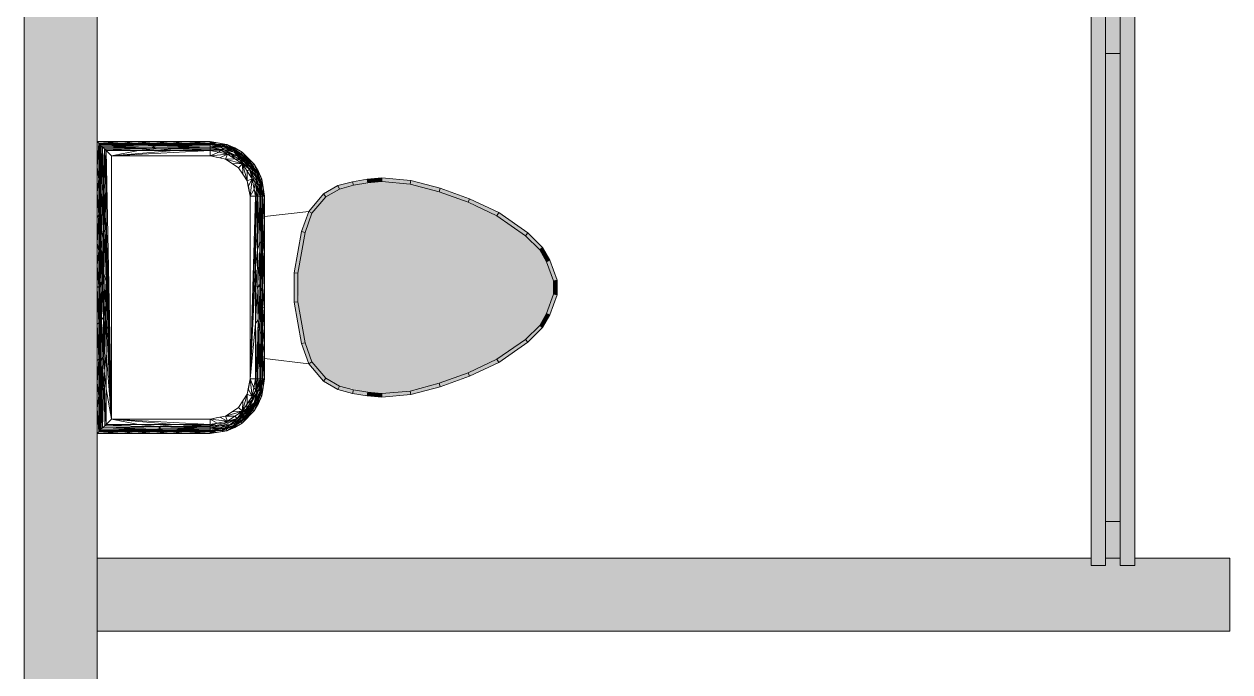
# Model space of a CAD drawing. Header units: inches. Extents: x 20461 to 27285, y -26063 to -19005.
# Drawn here: x 25516.4 to 25598.9, y -22699.1 to -22654.8 of the extents above; entities that cross this region are included whole.
import ezdxf

# ---------------------------------------------------------------- set-up
doc = ezdxf.new("R2010")
doc.units = ezdxf.units.IN
doc.header["$MEASUREMENT"] = 0
for name, color, linetype, lineweight in [('A-DOOR', 31, 'Continuous', 9), ('A-GENM', 13, 'Continuous', 9), ('A-WALL', 113, 'Continuous', 9)]:
    doc.layers.add(name, color=color, linetype=linetype, lineweight=lineweight)

# ---------------------------------------------------------------- blocks, each defined once
blk = doc.blocks.new('Toilet-Domestic-3D-Toilet-Domestic-3D-2343-Toilet-Domestic-3D-2343 - Toilet-Domestic-3D-Toilet-Domestic-3D-2343-300187 - 25767-300569-Site Plan - Phase 1')
at = {"layer": 'A-GENM'}
for points in [[(18.499, 1.75), (20.448, 1.921), (22.424, 2.45), (24.404, 3.171), (26.501, 4.177), (28.339, 5.452), (29.299, 6.413), (29.772, 7.232), (30.249, 8.544), (30.249, 9.455), (29.772, 10.767), (29.299, 11.586), (28.339, 12.547), (26.375, 13.909), (23.989, 14.979), (22.424, 15.549), (20.448, 16.078), (18.499, 16.249), (16.554, 15.991), (15.595, 15.734), (14.662, 15.205), (13.719, 14.082), (13.242, 12.77), (12.749, 9.978), (12.823, 7.604), (13.242, 5.229), (13.719, 3.917), (14.662, 2.794), (15.595, 2.265), (17.536, 1.835)], [(14.662, 15.205), (15.595, 15.734), (15.5, 15.965), (14.501, 15.399)], [(15.595, 15.734), (16.554, 15.991), (16.5, 16.233), (15.5, 15.965)], [(16.554, 15.991), (17.536, 16.164), (17.504, 16.41), (16.5, 16.233)], [(17.536, 16.164), (18.499, 16.249), (18.499, 16.497), (17.504, 16.41)], [(20.448, 16.078), (20.484, 16.323), (18.499, 16.497), (18.499, 16.249)], [(22.424, 15.549), (22.499, 15.785), (20.484, 16.283), (20.484, 16.068)], [(24.404, 14.828), (24.498, 15.057), (22.499, 15.785), (22.424, 15.549), (23.989, 14.979)], [(13.719, 14.082), (14.662, 15.205), (14.501, 15.399), (13.502, 14.208)], [(26.375, 13.909), (26.498, 14.124), (24.498, 15.057), (24.404, 14.828)], [(13.242, 12.77), (13.719, 14.082), (13.475, 14.133), (13.002, 12.834)], [(28.339, 12.547), (28.498, 12.737), (26.498, 14.124), (26.375, 13.909)], [(12.749, 9.978), (13.242, 12.77), (13.002, 12.834), (12.502, 9.999)], [(29.299, 11.586), (29.497, 11.738), (28.498, 12.737), (28.339, 12.547)], [(29.772, 10.767), (29.997, 10.872), (29.497, 11.738), (29.299, 11.586)], [(30.249, 9.455), (30.497, 9.499), (29.997, 10.872), (29.772, 10.767)], [(12.502, 8), (12.749, 8.021), (12.749, 9.978), (12.502, 9.999)], [(30.497, 8.5), (30.497, 9.499), (30.249, 9.455), (30.249, 8.544)], [(29.997, 7.127), (30.497, 8.5), (30.249, 8.544), (29.772, 7.232)], [(13.002, 5.165), (13.242, 5.229), (12.749, 8.021), (12.502, 8), (12.572, 7.604)], [(29.497, 6.261), (29.997, 7.127), (29.772, 7.232), (29.299, 6.413)], [(28.498, 5.262), (29.497, 6.261), (29.299, 6.413), (28.339, 5.452)], [(13.502, 3.791), (13.719, 3.917), (13.242, 5.229), (13.002, 5.165), (13.361, 4.177)], [(26.498, 3.875), (28.498, 5.262), (28.339, 5.452), (26.375, 4.09)], [(14.501, 2.6), (14.662, 2.794), (13.719, 3.917), (13.502, 3.791)], [(24.498, 2.942), (26.498, 3.875), (26.375, 4.09), (24.404, 3.171)], [(15.5, 2.034), (15.595, 2.265), (14.662, 2.794), (14.501, 2.6)], [(22.499, 2.214), (24.498, 2.942), (24.404, 3.171), (22.424, 2.45)], [(16.5, 1.766), (16.554, 2.008), (15.595, 2.265), (15.5, 2.034)], [(17.504, 1.589), (17.536, 1.835), (16.554, 2.008), (16.5, 1.766), (16.98, 1.682)], [(18.499, 1.502), (18.499, 1.75), (17.536, 1.835), (17.504, 1.589)], [(18.499, 1.502), (20.491, 1.676), (20.448, 1.921), (18.499, 1.75)], [(20.491, 1.676), (22.499, 2.214), (22.424, 2.45), (20.448, 1.921)]]:
    blk.add_hatch(color=256, dxfattribs=at).paths.add_polyline_path(points, flags=0)
for p, q in [((-0.977, 18.976), (0.754, 18.976)), ((-0.866, 18.865), (-0.977, 18.976)), ((-0.866, 18.865), (0.754, 18.976)), ((0.754, 18.976), (2.887, 18.976)), ((1.583, 18.865), (0.754, 18.976)), ((1.583, 18.865), (2.887, 18.976)), ((5.017, 18.976), (2.887, 18.976)), ((4.032, 18.865), (2.887, 18.976)), ((4.032, 18.865), (5.017, 18.976)), ((5.017, 18.976), (6.748, 18.976)), ((5.017, 18.976), (6.748, 18.865)), ((6.748, 18.976), (7.9, 18.793)), ((6.748, 18.865), (6.748, 18.976)), ((6.748, 18.976), (7.24, 18.787)), ((-0.866, 18.865), (-0.977, 17.252)), ((-0.866, 18.865), (1.583, 18.865)), ((-0.866, 18.865), (-0.866, 16.416)), ((-0.866, 18.865), (-0.837, 18.835)), ((-0.866, 16.416), (-0.837, 18.835)), ((1.583, 18.865), (-0.837, 18.835)), ((-0.837, 15.19), (-0.837, 18.835)), ((-0.825, 18.824), (-0.837, 18.835)), ((-0.837, 18.565), (-0.828, 18.827)), ((-0.837, 15.19), (-0.825, 18.824)), ((-0.837, 15.19), (-0.784, 18.784)), ((-0.632, 18.838), (-0.828, 18.827)), ((1.583, 18.865), (-0.825, 18.824)), ((2.74, 18.828), (-0.825, 18.824)), ((-0.825, 18.824), (-0.784, 18.784)), ((-0.796, 14.135), (-0.784, 18.784)), ((2.74, 18.828), (-0.784, 18.784)), ((2.231, 18.775), (-0.784, 18.784)), ((-0.734, 14.355), (-0.784, 18.784)), ((-0.696, 18.693), (-0.784, 18.784)), ((-0.734, 14.355), (-0.696, 18.693)), ((2.231, 18.775), (-0.696, 18.693)), ((3.072, 18.704), (-0.696, 18.693)), ((2.702, 18.606), (-0.696, 18.693)), ((-0.646, 15.565), (-0.696, 18.693)), ((-0.696, 18.693), (-0.605, 18.604)), ((-0.646, 15.565), (-0.605, 18.604)), ((2.702, 18.606), (-0.605, 18.604)), ((3.148, 18.494), (-0.605, 18.604)), ((-0.485, 18.485), (-0.605, 18.604)), ((-0.555, 16.112), (-0.605, 18.604)), ((-0.485, 18.485), (-0.555, 16.112)), ((3.148, 18.494), (-0.485, 18.485)), ((-0.453, 18.453), (-0.485, 18.485)), ((-0.485, 18.485), (-0.453, 15.73)), ((3.148, 18.494), (-0.453, 18.453)), ((-0.368, 18.367), (-0.453, 18.453)), ((1.85, 18.367), (-0.453, 18.453)), ((-0.453, 18.453), (-0.453, 15.73)), ((-0.368, 18.367), (-0.453, 15.73)), ((0.001, 17.999), (-0.368, 18.367)), ((-0.368, 18.367), (0.001, 0.001)), ((-0.368, 18.367), (1.85, 18.367)), ((-0.368, 18.367), (-0.368, 13.899)), ((0.001, 17.999), (4.299, 18.367)), ((0.001, 17.999), (1.85, 18.367)), ((0.001, 17.999), (6.748, 18.367)), ((4.032, 18.865), (1.583, 18.865)), ((2.74, 18.828), (1.583, 18.865)), ((1.85, 18.367), (3.148, 18.494)), ((4.299, 18.367), (1.85, 18.367)), ((2.74, 18.828), (2.231, 18.775)), ((2.231, 18.775), (6.748, 18.784)), ((3.072, 18.704), (2.231, 18.775)), ((3.072, 18.704), (2.702, 18.606)), ((2.702, 18.606), (6.748, 18.604)), ((2.702, 18.606), (3.148, 18.494)), ((4.032, 18.865), (2.74, 18.828)), ((2.74, 18.828), (6.748, 18.835)), ((2.74, 18.828), (6.748, 18.784)), ((2.74, 18.828), (6.748, 18.818)), ((3.072, 18.704), (6.748, 18.784)), ((3.072, 18.704), (6.748, 18.604)), ((3.072, 18.704), (6.748, 18.693)), ((6.748, 18.604), (3.148, 18.494)), ((3.148, 18.494), (6.748, 18.504)), ((4.299, 18.367), (3.148, 18.494)), ((3.148, 18.494), (6.748, 18.453)), ((4.032, 18.865), (6.748, 18.865)), ((4.032, 18.865), (6.748, 18.835)), ((4.299, 18.367), (6.748, 18.453)), ((4.299, 18.367), (6.748, 18.367)), ((6.748, 18.963), (7.9, 18.793)), ((6.748, 18.963), (7.633, 18.838)), ((6.962, 18.894), (6.748, 18.912)), ((6.748, 18.912), (7.085, 18.847)), ((6.748, 18.865), (6.748, 18.835)), ((6.748, 18.865), (7.24, 18.787)), ((6.748, 18.818), (6.748, 18.835)), ((6.748, 18.835), (7.24, 18.787)), ((6.748, 18.827), (7.333, 18.772)), ((6.748, 18.784), (6.748, 18.818)), ((7.577, 18.721), (6.748, 18.818)), ((7.545, 18.761), (6.748, 18.818)), ((6.748, 18.818), (7.24, 18.787)), ((6.748, 18.784), (7.577, 18.721)), ((6.748, 18.784), (6.748, 18.693)), ((6.748, 18.784), (7.613, 18.645)), ((6.748, 18.604), (6.748, 18.693)), ((6.748, 18.693), (7.613, 18.645)), ((6.748, 18.693), (7.484, 18.588)), ((6.748, 18.604), (6.748, 18.504)), ((6.748, 18.604), (7.484, 18.588)), ((6.748, 18.604), (7.715, 18.428)), ((6.748, 18.504), (7.715, 18.428)), ((6.748, 18.504), (7.492, 18.384)), ((6.748, 18.504), (6.748, 18.453)), ((6.748, 18.5), (7.455, 18.388)), ((6.748, 18.367), (6.748, 18.453)), ((7.492, 18.384), (6.748, 18.453)), ((6.748, 18.367), (7.492, 18.384)), ((6.748, 17.999), (6.748, 18.367)), ((6.748, 18.367), (7.346, 18.248)), ((6.748, 17.999), (7.346, 18.248)), ((7.24, 18.787), (7.9, 18.793)), ((7.545, 18.761), (7.24, 18.787)), ((7.24, 18.787), (7.867, 18.688)), ((7.504, 18.745), (7.319, 18.741)), ((7.346, 18.248), (7.492, 18.384)), ((7.944, 18.129), (7.346, 18.248)), ((7.613, 18.645), (7.484, 18.588)), ((7.484, 18.588), (8.386, 18.255)), ((7.484, 18.588), (7.715, 18.428)), ((7.715, 18.428), (7.492, 18.384)), ((7.944, 18.129), (7.492, 18.384)), ((8.181, 18.132), (7.492, 18.384)), ((7.545, 18.761), (7.867, 18.688)), ((7.577, 18.721), (7.545, 18.761)), ((7.545, 18.761), (8.169, 18.554)), ((7.577, 18.721), (7.613, 18.645)), ((7.577, 18.721), (8.169, 18.554)), ((7.577, 18.721), (8.342, 18.425)), ((7.613, 18.645), (8.427, 18.315)), ((7.613, 18.645), (8.342, 18.425)), ((7.613, 18.645), (8.386, 18.255)), ((7.78, 18.595), (7.626, 18.726)), ((7.9, 18.793), (7.633, 18.838)), ((7.696, 18.715), (8.059, 18.59)), ((8.181, 18.132), (7.715, 18.428)), ((8.614, 17.973), (7.715, 18.428)), ((8.386, 18.255), (7.715, 18.428)), ((7.867, 18.688), (7.9, 18.793)), ((8.169, 18.554), (7.867, 18.688)), ((7.867, 18.688), (8.875, 18.173)), ((7.9, 18.793), (8.43, 18.56)), ((8.94, 18.264), (7.9, 18.793)), ((8.875, 18.173), (7.9, 18.793)), ((7.995, 18.53), (8.259, 18.488)), ((8.169, 18.554), (8.875, 18.173)), ((8.169, 18.554), (8.752, 18.223)), ((8.169, 18.554), (8.342, 18.425)), ((8.199, 18.641), (8.43, 18.56)), ((8.96, 17.998), (8.342, 18.425)), ((8.752, 18.223), (8.342, 18.425)), ((8.427, 18.315), (8.342, 18.425)), ((8.427, 18.315), (8.386, 18.255)), ((9.195, 17.694), (8.386, 18.255)), ((8.614, 17.973), (8.386, 18.255)), ((9.019, 17.749), (8.386, 18.255)), ((8.96, 17.998), (8.427, 18.315)), ((9.195, 17.694), (8.427, 18.315)), ((8.94, 18.264), (8.43, 18.56)), ((8.559, 18.458), (8.43, 18.56)), ((8.726, 18.137), (8.542, 18.343)), ((9.08, 17.965), (8.682, 18.272)), ((8.96, 17.998), (8.752, 18.223)), ((9.28, 17.779), (8.752, 18.223)), ((8.752, 18.223), (8.875, 18.173)), ((8.924, 18.125), (8.791, 18.216)), ((8.94, 18.264), (8.875, 18.173)), ((9.675, 17.374), (8.875, 18.173)), ((9.28, 17.779), (8.875, 18.173)), ((8.94, 18.264), (9.763, 17.44)), ((9.675, 17.374), (8.94, 18.264)), ((6.749, 17.999), (0, 17.999)), ((0, 0), (0, 17.999)), ((0.001, 17.999), (6.748, 17.999)), ((0.001, 17.999), (0.001, 0.001)), ((6.748, 17.999), (7.944, 18.129)), ((6.748, 17.999), (7.276, 17.894)), ((6.748, 17.999), (7.422, 17.866)), ((6.749, 17.999), (7.421, 17.865)), ((7.421, 17.865), (7.802, 17.79)), ((7.944, 18.129), (7.422, 17.866)), ((7.803, 17.79), (7.422, 17.866)), ((7.803, 17.79), (7.422, 17.866)), ((8.248, 17.492), (7.802, 17.79)), ((7.803, 17.79), (7.944, 18.129)), ((7.803, 17.79), (8.447, 17.791)), ((7.803, 17.79), (8.248, 17.492)), ((7.803, 17.79), (8.954, 17.454)), ((7.944, 18.129), (8.181, 18.132)), ((8.447, 17.791), (7.944, 18.129)), ((8.447, 17.791), (8.181, 18.132)), ((8.781, 17.732), (8.181, 18.132)), ((8.181, 18.132), (8.614, 17.973)), ((8.248, 17.492), (8.694, 17.193)), ((8.954, 17.454), (8.248, 17.492)), ((8.248, 17.492), (8.694, 17.194)), ((8.447, 17.791), (8.954, 17.454)), ((8.447, 17.791), (8.781, 17.732)), ((8.781, 17.732), (8.614, 17.973)), ((8.614, 17.973), (9.019, 17.749)), ((8.614, 17.973), (9.092, 17.57)), ((8.954, 17.454), (8.694, 17.193)), ((8.954, 17.454), (8.781, 17.732)), ((8.781, 17.732), (9.452, 17.094)), ((8.781, 17.732), (9.092, 17.57)), ((9.08, 17.965), (8.928, 18.016)), ((8.954, 17.454), (8.992, 16.748)), ((8.954, 17.454), (9.288, 16.301)), ((8.954, 17.454), (9.452, 17.094)), ((8.954, 17.454), (9.291, 16.947)), ((8.96, 17.998), (9.195, 17.694)), ((8.96, 17.998), (9.28, 17.779)), ((9.195, 17.694), (9.019, 17.749)), ((9.019, 17.749), (9.092, 17.57)), ((9.019, 17.749), (9.508, 17.21)), ((9.14, 17.529), (9.056, 17.657)), ((9.071, 17.885), (9.514, 17.434)), ((9.452, 17.094), (9.092, 17.57)), ((9.092, 17.57), (9.508, 17.21)), ((9.195, 17.694), (9.783, 16.933)), ((9.195, 17.694), (9.508, 17.21)), ((9.195, 17.694), (9.514, 17.434)), ((9.675, 17.374), (9.28, 17.779)), ((9.28, 17.779), (9.514, 17.434)), ((9.28, 17.779), (9.725, 17.253)), ((9.575, 17.464), (9.313, 17.73)), ((9.446, 17.534), (9.575, 17.464)), ((9.927, 16.843), (9.514, 17.434)), ((9.783, 16.933), (9.514, 17.434)), ((9.514, 17.434), (9.725, 17.253)), ((9.567, 17.336), (9.575, 17.464)), ((9.752, 17.222), (9.575, 17.464)), ((9.72, 17.286), (9.624, 17.424)), ((9.675, 17.374), (9.763, 17.44)), ((10.053, 16.668), (9.675, 17.374)), ((9.675, 17.374), (10.188, 16.367)), ((9.675, 17.374), (9.725, 17.253)), ((9.763, 17.44), (10.062, 16.93)), ((10.188, 16.367), (9.763, 17.44)), ((10.293, 16.401), (9.763, 17.44)), ((-0.866, 16.416), (-0.977, 17.239)), ((8.992, 16.748), (8.694, 17.194)), ((8.992, 16.748), (8.694, 17.193)), ((8.992, 16.748), (9.288, 16.301)), ((8.992, 16.748), (9.29, 16.302)), ((9.288, 16.301), (9.291, 16.947)), ((9.452, 17.094), (9.291, 16.947)), ((9.628, 16.442), (9.291, 16.947)), ((9.452, 17.094), (9.508, 17.21)), ((9.628, 16.442), (9.452, 17.094)), ((9.921, 16.243), (9.452, 17.094)), ((9.452, 17.094), (9.86, 16.621)), ((9.452, 17.094), (9.827, 16.18)), ((9.86, 16.621), (9.508, 17.21)), ((9.783, 16.933), (9.508, 17.21)), ((9.614, 17.248), (9.844, 17.042)), ((9.927, 16.843), (9.725, 17.253)), ((10.053, 16.668), (9.725, 17.253)), ((10.147, 16.112), (9.783, 16.933)), ((9.927, 16.843), (9.783, 16.933)), ((9.86, 16.621), (9.783, 16.933)), ((9.783, 16.933), (10.085, 15.985)), ((9.921, 16.243), (9.86, 16.621)), ((9.86, 16.621), (10.085, 15.985)), ((10.147, 16.112), (9.927, 16.843)), ((10.062, 16.93), (9.97, 17.045)), ((9.97, 16.784), (10.053, 16.668)), ((9.97, 16.733), (10.223, 16.079)), ((10.026, 16.514), (9.987, 16.761)), ((10.053, 16.668), (10.188, 16.367)), ((10.223, 16.079), (10.053, 16.668)), ((10.053, 16.668), (10.261, 16.046)), ((10.293, 16.401), (10.062, 16.93)), ((10.062, 16.93), (10.145, 16.692)), ((10.216, 16.189), (10.088, 16.564)), ((-0.866, 16.416), (-0.977, 15.516)), ((-0.837, 15.19), (-0.866, 16.416)), ((-0.866, 16.416), (-0.866, 13.965)), ((-0.646, 15.565), (-0.555, 16.112)), ((-0.555, 16.112), (-0.541, 12.942)), ((-0.555, 16.112), (-0.453, 15.73)), ((-0.541, 12.942), (-0.453, 15.73)), ((-0.45, 12.781), (-0.453, 15.73)), ((-0.453, 15.73), (-0.368, 13.899)), ((9.628, 16.442), (9.288, 16.301)), ((9.364, 15.92), (9.288, 16.301)), ((9.364, 15.92), (9.288, 16.301)), ((9.365, 15.921), (9.29, 16.302)), ((9.628, 16.442), (9.364, 15.92)), ((9.364, 15.92), (9.499, 15.25)), ((9.499, 15.249), (9.365, 15.921)), ((9.499, 15.25), (9.394, 15.775)), ((9.628, 16.442), (9.499, 15.25)), ((9.769, 15.737), (9.499, 15.25)), ((9.628, 16.442), (9.769, 15.737)), ((9.628, 16.442), (9.827, 16.18)), ((9.769, 15.737), (9.827, 16.18)), ((9.769, 15.737), (9.865, 15.25)), ((9.769, 15.737), (10.003, 15.25)), ((9.769, 15.737), (9.953, 15.25)), ((9.921, 16.243), (9.827, 16.18)), ((10.003, 15.25), (9.827, 16.18)), ((9.921, 16.243), (10.003, 15.25)), ((9.921, 16.243), (10.103, 15.25)), ((9.921, 16.243), (10.085, 15.985)), ((10.147, 16.112), (10.085, 15.985)), ((10.103, 15.25), (10.085, 15.985)), ((10.085, 15.985), (10.194, 15.25)), ((10.098, 16.274), (10.226, 16.124)), ((10.147, 16.112), (10.223, 16.079)), ((10.147, 16.112), (10.284, 15.25)), ((10.147, 16.112), (10.194, 15.25)), ((10.188, 16.367), (10.293, 16.401)), ((10.287, 15.742), (10.188, 16.367)), ((10.261, 16.046), (10.188, 16.367)), ((10.223, 16.079), (10.317, 15.25)), ((10.223, 16.079), (10.261, 16.046)), ((10.223, 16.079), (10.284, 15.25)), ((10.24, 15.846), (10.244, 16.013)), ((10.287, 15.742), (10.261, 16.046)), ((10.317, 15.25), (10.261, 16.046)), ((10.271, 15.844), (10.328, 15.25)), ((10.287, 15.742), (10.293, 16.401)), ((10.287, 15.742), (10.334, 15.25)), ((10.287, 15.742), (10.317, 15.25)), ((10.287, 15.742), (10.364, 15.25)), ((10.287, 15.742), (10.475, 15.25)), ((10.293, 16.401), (10.463, 15.25)), ((10.293, 16.401), (10.34, 16.131)), ((10.293, 16.401), (10.475, 15.25)), ((10.463, 15.25), (10.34, 16.131)), ((14.499, 15.401), (15.499, 15.967)), ((15.595, 15.734), (14.662, 15.205)), ((15.499, 15.967), (16.499, 16.235)), ((15.499, 15.967), (15.595, 15.734)), ((16.554, 15.991), (15.595, 15.734)), ((17.503, 16.412), (16.499, 16.235)), ((16.499, 16.235), (16.554, 15.991)), ((17.536, 16.164), (16.554, 15.991)), ((18.499, 16.499), (17.503, 16.412)), ((17.503, 16.412), (17.536, 16.164)), ((18.499, 16.249), (17.536, 16.164)), ((18.499, 16.499), (18.499, 16.249)), ((18.499, 16.499), (20.492, 16.325)), ((20.448, 16.078), (18.499, 16.249)), ((20.492, 16.325), (20.448, 16.078)), ((22.424, 15.549), (20.448, 16.078)), ((22.499, 15.787), (20.492, 16.325)), ((22.499, 15.787), (22.424, 15.549)), ((22.499, 15.787), (24.499, 15.059)), ((-0.866, 13.965), (-0.977, 15.504)), ((-0.837, 15.19), (-0.866, 13.965)), ((-0.837, 15.19), (-0.851, 12.74)), ((-0.796, 14.135), (-0.837, 15.19)), ((-0.819, 11.646), (-0.837, 15.19)), ((-0.646, 15.565), (-0.734, 14.355)), ((-0.646, 15.565), (-0.661, 12.272)), ((-0.646, 15.565), (-0.541, 12.942)), ((9.499, 15.25), (9.499, 2.75)), ((9.865, 15.25), (9.499, 15.25)), ((9.865, 15.25), (9.499, 2.75)), ((9.499, 15.249), (9.499, 2.749)), ((9.828, 15.441), (9.97, 15.283)), ((9.865, 15.25), (9.865, 12.8)), ((9.865, 15.25), (9.953, 15.25)), ((9.865, 12.8), (9.953, 15.25)), ((10.003, 15.25), (9.953, 15.25)), ((9.953, 15.25), (10, 11.576)), ((10.003, 15.25), (10, 11.576)), ((10.103, 15.25), (10, 11.576)), ((10.003, 15.25), (10.103, 15.25)), ((10.103, 15.25), (10.194, 15.25)), ((10.103, 15.25), (10.155, 12.125)), ((10.194, 15.25), (10.155, 12.125)), ((10.284, 15.25), (10.194, 15.25)), ((10.194, 15.25), (10.252, 12.023)), ((10.284, 15.25), (10.252, 12.023)), ((10.317, 15.25), (10.284, 15.25)), ((10.284, 15.25), (10.322, 11.18)), ((10.334, 15.25), (10.317, 15.25)), ((10.317, 15.25), (10.322, 11.18)), ((10.334, 15.25), (10.322, 11.18)), ((10.334, 15.25), (10.364, 11.448)), ((10.334, 15.25), (10.364, 15.25)), ((10.344, 15.592), (10.41, 15.25)), ((10.364, 11.448), (10.364, 15.25)), ((10.364, 15.25), (10.475, 15.25)), ((10.364, 15.25), (10.475, 13.518)), ((10.393, 15.464), (10.41, 15.25)), ((10.475, 15.25), (10.475, 13.518)), ((14.499, 15.401), (13.499, 14.209)), ((14.662, 15.205), (13.719, 14.082)), ((14.499, 15.401), (14.662, 15.205)), ((24.404, 14.828), (22.424, 15.549)), ((24.499, 15.059), (24.404, 14.828)), ((26.499, 14.127), (24.499, 15.059)), ((-0.796, 14.135), (-0.819, 11.646)), ((-0.796, 14.135), (-0.734, 14.355)), ((-0.796, 14.135), (-0.761, 11.636)), ((-0.734, 14.355), (-0.761, 11.636)), ((-0.661, 12.272), (-0.734, 14.355)), ((13.499, 14.209), (10.462, 13.86)), ((13.499, 14.209), (12.999, 12.835)), ((13.719, 14.082), (13.242, 12.77)), ((13.499, 14.209), (13.719, 14.082)), ((26.375, 13.909), (24.404, 14.828)), ((26.499, 14.127), (26.375, 13.909)), ((28.499, 12.739), (26.499, 14.127)), ((-0.977, 12.057), (-0.866, 13.965)), ((-0.866, 13.965), (-0.977, 13.78)), ((-0.851, 12.74), (-0.866, 13.965)), ((-0.866, 11.516), (-0.866, 13.965)), ((-0.45, 12.781), (-0.368, 13.899)), ((0.001, 0.001), (-0.368, 13.899)), ((-0.368, 11.665), (-0.368, 13.899)), ((10.364, 11.448), (10.475, 13.518)), ((10.475, 13.518), (10.475, 12.125)), ((28.339, 12.547), (26.375, 13.909)), ((-0.851, 12.74), (-0.866, 11.516)), ((-0.819, 11.646), (-0.851, 12.74)), ((-0.837, 8.86), (-0.851, 12.74)), ((-0.661, 12.272), (-0.541, 12.942)), ((-0.623, 9.121), (-0.541, 12.942)), ((-0.45, 12.781), (-0.541, 12.942)), ((-0.541, 12.942), (-0.526, 9.926)), ((-0.45, 12.781), (-0.526, 9.926)), ((-0.368, 11.665), (-0.45, 12.781)), ((-0.45, 12.781), (-0.368, 9.431)), ((9.865, 12.8), (9.499, 2.75)), ((9.865, 12.8), (9.865, 10.351)), ((9.865, 12.8), (10, 11.576)), ((12.999, 12.835), (12.499, 9.999)), ((13.242, 12.77), (12.749, 9.978)), ((12.999, 12.835), (13.242, 12.77)), ((28.499, 12.739), (28.339, 12.547)), ((29.299, 11.586), (28.339, 12.547)), ((28.499, 12.739), (29.499, 11.739)), ((-0.866, 11.516), (-0.977, 12.045)), ((-0.819, 11.646), (-0.837, 8.86)), ((-0.819, 11.646), (-0.787, 8.955)), ((-0.819, 11.646), (-0.761, 11.636)), ((-0.787, 8.955), (-0.761, 11.636)), ((-0.661, 12.272), (-0.761, 11.636)), ((-0.761, 11.636), (-0.711, 9.437)), ((-0.661, 12.272), (-0.711, 9.437)), ((-0.623, 9.121), (-0.661, 12.272)), ((0.001, 0.001), (-0.368, 11.665)), ((-0.368, 11.665), (-0.368, 9.431)), ((9.865, 10.351), (10, 11.576)), ((10, 11.576), (9.959, 8.888)), ((10, 11.576), (10.155, 12.125)), ((10, 11.576), (10.106, 9.248)), ((10.155, 12.125), (10.106, 9.248)), ((10.252, 12.023), (10.155, 12.125)), ((10.155, 12.125), (10.205, 8.999)), ((10.252, 12.023), (10.205, 8.999)), ((10.252, 12.023), (10.322, 11.18)), ((10.252, 12.023), (10.281, 8.74)), ((10.364, 11.448), (10.475, 12.125)), ((10.475, 10.562), (10.475, 12.125)), ((29.499, 11.739), (29.299, 11.586)), ((29.772, 10.767), (29.299, 11.586)), ((29.999, 10.873), (29.499, 11.739)), ((-0.866, 11.516), (-0.977, 10.529)), ((-0.837, 8.86), (-0.866, 11.516)), ((-0.866, 11.516), (-0.866, 9.066)), ((10.322, 11.18), (10.281, 8.74)), ((10.322, 11.18), (10.364, 11.448)), ((10.322, 11.18), (10.349, 9.11)), ((10.349, 9.11), (10.364, 11.448)), ((10.364, 11.448), (10.475, 8.999)), ((10.364, 11.448), (10.475, 10.562)), ((10.364, 11.448), (10.364, 7.648)), ((29.999, 10.873), (29.772, 10.767)), ((30.249, 9.455), (29.772, 10.767)), ((30.499, 9.499), (29.999, 10.873)), ((-0.866, 9.066), (-0.977, 10.516)), ((-0.623, 9.121), (-0.526, 9.926)), ((-0.553, 6.981), (-0.526, 9.926)), ((-0.456, 7.817), (-0.526, 9.926)), ((-0.526, 9.926), (-0.368, 9.431)), ((9.865, 10.351), (9.499, 2.75)), ((9.865, 10.351), (9.865, 6.55)), ((9.865, 10.351), (9.959, 8.888)), ((10.475, 8.999), (10.475, 10.562)), ((12.499, 9.999), (12.749, 9.978)), ((12.499, 7.999), (12.499, 9.999)), ((12.749, 9.978), (12.749, 8.021)), ((-0.787, 8.955), (-0.711, 9.437)), ((-0.755, 6.097), (-0.711, 9.437)), ((-0.623, 9.121), (-0.711, 9.437)), ((-0.711, 9.437), (-0.681, 6.787)), ((-0.623, 9.121), (-0.681, 6.787)), ((-0.623, 9.121), (-0.553, 6.981)), ((-0.456, 7.817), (-0.368, 9.431)), ((0.001, 0.001), (-0.368, 9.431)), ((-0.368, 9.431), (-0.368, 6.981)), ((10.106, 9.248), (9.959, 8.888)), ((10.032, 6.818), (10.106, 9.248)), ((10.205, 8.999), (10.106, 9.248)), ((10.15, 5.98), (10.106, 9.248)), ((10.281, 8.74), (10.349, 9.11)), ((10.349, 9.11), (10.334, 6.424)), ((10.349, 9.11), (10.364, 7.648)), ((30.499, 9.499), (30.249, 9.455)), ((30.249, 8.544), (30.249, 9.455)), ((30.499, 9.499), (30.499, 8.499)), ((-0.866, 9.066), (-0.977, 8.999)), ((-0.866, 6.584), (-0.977, 8.987)), ((-0.837, 8.86), (-0.866, 9.066)), ((-0.848, 6.57), (-0.866, 9.066)), ((-0.866, 9.066), (-0.866, 6.584)), ((-0.837, 8.86), (-0.848, 6.57)), ((-0.837, 8.86), (-0.787, 8.955)), ((-0.816, 6.172), (-0.837, 8.86)), ((-0.816, 6.172), (-0.787, 8.955)), ((-0.755, 6.097), (-0.787, 8.955)), ((9.865, 6.55), (9.959, 8.888)), ((10.032, 6.818), (9.959, 8.888)), ((10.205, 8.999), (10.15, 5.98)), ((10.281, 8.74), (10.205, 8.999)), ((10.205, 8.999), (10.246, 5.867)), ((10.281, 8.74), (10.246, 5.867)), ((10.281, 8.74), (10.299, 5.199)), ((10.281, 8.74), (10.334, 6.424)), ((10.475, 8.999), (10.364, 7.648)), ((10.475, 8.999), (10.475, 7.606)), ((29.772, 7.232), (30.249, 8.544)), ((29.999, 7.126), (30.499, 8.499)), ((30.499, 8.499), (30.249, 8.544)), ((-0.553, 6.981), (-0.456, 7.817)), ((-0.503, 3.307), (-0.456, 7.817)), ((-0.368, 4.531), (-0.456, 7.817)), ((-0.456, 7.817), (-0.368, 6.981)), ((10.334, 6.424), (10.364, 7.648)), ((10.364, 5.199), (10.364, 7.648)), ((10.475, 7.606), (10.364, 7.648)), ((10.475, 6.213), (10.367, 7.604)), ((10.475, 6.213), (10.475, 7.606)), ((10.475, 7.606), (10.475, 7.604)), ((12.499, 7.999), (12.749, 8.021)), ((12.499, 7.999), (12.999, 5.164)), ((12.749, 8.021), (13.242, 5.229)), ((-0.755, 6.097), (-0.681, 6.787)), ((-0.696, 3.972), (-0.681, 6.787)), ((-0.553, 6.981), (-0.681, 6.787)), ((-0.681, 6.787), (-0.602, 4.279)), ((-0.553, 6.981), (-0.602, 4.279)), ((-0.503, 3.307), (-0.553, 6.981)), ((0.001, 0.001), (-0.368, 6.981)), ((-0.368, 4.531), (-0.368, 6.981)), ((9.865, 6.55), (10.032, 6.818)), ((10.032, 6.818), (9.953, 2.75)), ((10.003, 2.75), (10.032, 6.818)), ((10.032, 6.818), (10.15, 5.98)), ((10.032, 6.818), (10.103, 2.75)), ((29.772, 7.232), (29.299, 6.413)), ((29.999, 7.126), (29.499, 6.26)), ((29.999, 7.126), (29.772, 7.232)), ((-0.866, 6.584), (-0.977, 6.506)), ((-0.87, 4.177), (-0.977, 6.493)), ((-0.848, 6.57), (-0.866, 6.584)), ((-0.866, 4.101), (-0.866, 6.584)), ((-0.848, 6.57), (-0.866, 4.101)), ((-0.816, 6.172), (-0.848, 6.57)), ((-0.84, 2.842), (-0.848, 6.57)), ((-0.816, 6.172), (-0.84, 2.842)), ((-0.816, 6.172), (-0.755, 6.097)), ((-0.816, 6.172), (-0.781, 3.219)), ((-0.755, 6.097), (-0.781, 3.219)), ((-0.755, 6.097), (-0.696, 3.972)), ((9.865, 6.55), (9.499, 2.75)), ((9.865, 6.55), (9.865, 2.75)), ((9.865, 6.55), (9.953, 2.75)), ((10.15, 5.98), (10.103, 2.75)), ((10.15, 5.98), (10.246, 5.867)), ((10.15, 5.98), (10.194, 2.75)), ((10.246, 5.867), (10.194, 2.75)), ((10.246, 5.867), (10.284, 2.75)), ((10.246, 5.867), (10.299, 5.199)), ((10.299, 5.199), (10.334, 6.424)), ((10.334, 2.75), (10.334, 6.424)), ((10.334, 6.424), (10.364, 5.199)), ((10.475, 6.213), (10.364, 5.199)), ((10.475, 4.481), (10.475, 6.213)), ((29.299, 6.413), (28.339, 5.452)), ((28.499, 5.26), (29.499, 6.26)), ((29.299, 6.413), (29.499, 6.26)), ((10.284, 2.75), (10.299, 5.199)), ((10.334, 2.75), (10.299, 5.199)), ((10.317, 2.75), (10.299, 5.199)), ((10.334, 2.75), (10.364, 5.199)), ((10.475, 4.481), (10.364, 5.199)), ((10.364, 5.199), (10.364, 2.75)), ((12.999, 5.164), (13.242, 5.229)), ((12.999, 5.164), (13.499, 3.79)), ((13.242, 5.229), (13.719, 3.917)), ((28.339, 5.452), (26.375, 4.09)), ((28.499, 5.26), (26.499, 3.872)), ((28.339, 5.452), (28.499, 5.26)), ((-0.696, 3.972), (-0.602, 4.279)), ((-0.602, 4.279), (-0.643, 1.848)), ((-0.503, 3.307), (-0.602, 4.279)), ((-0.368, 4.531), (-0.503, 3.307)), ((-0.368, 2.082), (-0.368, 4.531)), ((0.001, 0.001), (-0.368, 4.531)), ((10.475, 4.481), (10.364, 2.75)), ((13.498, 3.79), (10.473, 4.138)), ((10.475, 4.481), (10.475, 2.75)), ((-0.866, 4.101), (-0.977, 4.011)), ((-0.866, 4.101), (-0.977, 2.496)), ((-0.84, 2.842), (-0.866, 4.101)), ((-0.866, 4.101), (-0.866, 1.584)), ((-0.781, 3.219), (-0.696, 3.972)), ((-0.696, 3.972), (-0.696, -0.695)), ((-0.696, 3.972), (-0.643, 1.848)), ((-0.503, 3.307), (-0.643, 1.848)), ((-0.503, 3.307), (-0.605, -0.604)), ((-0.368, 2.082), (-0.503, 3.307)), ((-0.453, -0.454), (-0.503, 3.307)), ((13.499, 3.79), (13.719, 3.917)), ((13.499, 3.79), (14.499, 2.598)), ((13.719, 3.917), (14.662, 2.794)), ((26.375, 4.09), (24.404, 3.171)), ((24.499, 2.94), (26.499, 3.872)), ((26.375, 4.09), (26.499, 3.872)), ((-0.866, 1.584), (-0.977, 2.483)), ((-0.84, 2.842), (-0.866, 1.584)), ((-0.84, 2.842), (-0.781, 3.219)), ((-0.837, -0.836), (-0.84, 2.842)), ((-0.84, 2.842), (-0.784, -0.785)), ((-0.84, 2.842), (-0.825, -0.826)), ((-0.784, -0.785), (-0.781, 3.219)), ((-0.781, 3.219), (-0.696, -0.695)), ((9.364, 2.078), (9.499, 2.75)), ((9.365, 2.078), (9.499, 2.749)), ((9.394, 2.223), (9.499, 2.75)), ((9.748, 2.152), (9.499, 2.75)), ((9.628, 1.556), (9.499, 2.75)), ((9.499, 2.75), (9.865, 2.75)), ((9.748, 2.152), (9.865, 2.75)), ((9.865, 2.75), (9.953, 2.75)), ((9.865, 2.75), (9.886, 2.006)), ((10.003, 2.75), (9.886, 2.006)), ((9.953, 2.75), (9.886, 2.006)), ((10, 2.75), (9.893, 2.078)), ((10.003, 2.75), (9.927, 1.785)), ((10.103, 2.75), (9.927, 1.785)), ((9.97, 2.75), (9.953, 2.75)), ((10.003, 2.75), (10.103, 2.75)), ((10.088, 2.016), (10.194, 2.75)), ((10.088, 2.016), (10.103, 2.75)), ((10.194, 2.75), (10.103, 2.75)), ((10.284, 2.75), (10.147, 1.887)), ((10.147, 1.887), (10.194, 2.75)), ((10.284, 2.75), (10.194, 2.75)), ((10.284, 2.75), (10.223, 1.921)), ((10.317, 2.75), (10.223, 1.921)), ((10.317, 2.75), (10.261, 1.953)), ((10.328, 2.75), (10.271, 2.157)), ((10.284, 2.75), (10.317, 2.75)), ((10.334, 2.75), (10.287, 2.258)), ((10.317, 2.75), (10.287, 2.258)), ((10.364, 2.75), (10.287, 2.258)), ((10.287, 2.258), (10.475, 2.75)), ((10.463, 2.75), (10.293, 1.599)), ((10.293, 1.599), (10.475, 2.75)), ((10.328, 2.75), (10.315, 2.975)), ((10.334, 2.75), (10.317, 2.75)), ((10.334, 2.75), (10.364, 2.75)), ((10.463, 2.75), (10.34, 1.867)), ((10.41, 2.75), (10.345, 2.408)), ((10.364, 2.75), (10.475, 2.75)), ((10.41, 2.75), (10.393, 2.536)), ((14.662, 2.794), (14.499, 2.598)), ((15.499, 2.032), (14.499, 2.598)), ((15.595, 2.265), (14.662, 2.794)), ((24.404, 3.171), (22.424, 2.45)), ((22.499, 2.212), (24.499, 2.94)), ((24.404, 3.171), (24.499, 2.94)), ((-0.696, -0.695), (-0.643, 1.848)), ((-0.605, -0.604), (-0.643, 1.848)), ((-0.368, 2.082), (-0.453, -0.454)), ((-0.368, 2.082), (0.001, 0.001)), ((-0.368, 2.082), (-0.368, -0.367)), ((8.954, 0.545), (9.288, 1.697)), ((8.992, 1.252), (9.288, 1.697)), ((9.29, 1.697), (8.992, 1.251)), ((9.288, 1.697), (9.364, 2.078)), ((9.364, 2.078), (9.288, 1.697)), ((9.628, 1.556), (9.288, 1.697)), ((9.288, 1.697), (9.291, 1.051)), ((9.365, 2.078), (9.29, 1.697)), ((9.628, 1.556), (9.364, 2.078)), ((9.473, 0.885), (9.927, 1.785)), ((9.748, 2.152), (9.628, 1.556)), ((9.628, 1.556), (9.886, 2.006)), ((9.631, 1.317), (9.886, 2.006)), ((9.631, 1.317), (9.927, 1.785)), ((9.748, 2.152), (9.886, 2.006)), ((10.088, 2.016), (9.754, 1.114)), ((10.147, 1.887), (9.754, 1.114)), ((9.754, 1.114), (9.927, 1.785)), ((9.816, 1.071), (10.147, 1.887)), ((9.927, 1.785), (9.886, 2.006)), ((10.088, 2.016), (9.927, 1.785)), ((10.147, 1.887), (9.927, 1.156)), ((10.223, 1.921), (9.97, 1.267)), ((10.261, 1.953), (10.053, 1.331)), ((10.223, 1.921), (10.053, 1.331)), ((10.088, 2.016), (10.147, 1.887)), ((10.216, 1.808), (10.089, 1.438)), ((10.097, 1.723), (10.226, 1.874)), ((10.223, 1.921), (10.147, 1.887)), ((10.287, 2.258), (10.188, 1.632)), ((10.261, 1.953), (10.188, 1.632)), ((10.223, 1.921), (10.261, 1.953)), ((10.24, 2.154), (10.244, 1.987)), ((10.261, 1.953), (10.287, 2.258)), ((10.293, 1.599), (10.287, 2.258)), ((10.293, 1.599), (10.34, 1.867)), ((15.595, 2.265), (15.499, 2.032)), ((15.499, 2.032), (16.499, 1.764)), ((16.554, 2.008), (15.595, 2.265)), ((16.554, 2.008), (16.499, 1.764)), ((17.503, 1.587), (16.499, 1.764)), ((17.536, 1.835), (16.554, 2.008)), ((17.536, 1.835), (17.503, 1.587)), ((18.499, 1.75), (17.536, 1.835)), ((20.448, 1.921), (18.499, 1.75)), ((18.499, 1.75), (18.499, 1.499)), ((20.492, 1.674), (18.499, 1.499)), ((22.424, 2.45), (20.448, 1.921)), ((20.448, 1.921), (20.492, 1.674)), ((20.492, 1.674), (22.499, 2.212)), ((22.424, 2.45), (22.499, 2.212)), ((-0.866, 1.584), (-0.977, 0.759)), ((-0.837, -0.836), (-0.866, 1.584)), ((-0.866, -0.865), (-0.866, 1.584)), ((8.992, 1.252), (8.694, 0.805)), ((8.694, 0.805), (8.992, 1.251)), ((8.992, 1.252), (8.954, 0.545)), ((8.954, 0.545), (9.291, 1.051)), ((9.072, 0.406), (9.473, 0.885)), ((9.195, 0.304), (9.754, 1.114)), ((9.816, 1.071), (9.195, 0.304)), ((9.233, 0.715), (9.631, 1.317)), ((9.233, 0.715), (9.291, 1.051)), ((9.25, 0.481), (9.754, 1.114)), ((9.25, 0.481), (9.473, 0.885)), ((9.282, 0.75), (9.473, 0.885)), ((9.628, 1.556), (9.291, 1.051)), ((9.631, 1.317), (9.291, 1.051)), ((9.473, 0.885), (9.631, 1.317)), ((9.473, 0.885), (9.754, 1.114)), ((9.499, 0.538), (9.927, 1.156)), ((9.499, 0.538), (9.816, 1.071)), ((9.628, 1.556), (9.631, 1.317)), ((9.638, 0.771), (9.844, 0.956)), ((10.188, 1.632), (9.675, 0.625)), ((10.053, 1.331), (9.675, 0.625)), ((9.725, 0.746), (10.053, 1.331)), ((9.725, 0.746), (9.927, 1.156)), ((9.816, 1.071), (9.754, 1.114)), ((10.188, 1.632), (9.763, 0.559)), ((10.293, 1.599), (9.763, 0.559)), ((9.763, 0.559), (10.062, 1.068)), ((9.816, 1.071), (9.927, 1.156)), ((10.053, 1.331), (9.97, 1.216)), ((10.062, 1.068), (9.97, 0.953)), ((10.026, 1.487), (9.987, 1.238)), ((10.053, 1.331), (10.188, 1.632)), ((10.293, 1.599), (10.062, 1.068)), ((10.062, 1.068), (10.146, 1.31)), ((10.293, 1.599), (10.188, 1.632)), ((17.503, 1.587), (18.499, 1.499)), ((-0.866, -0.865), (-0.977, 0.747)), ((0.001, 0.001), (-0.368, -0.367)), ((6.748, 0.001), (0.001, 0.001)), ((0.001, 0.001), (6.748, -0.367)), ((0.001, 0.001), (4.299, -0.367)), ((0.001, 0.001), (1.85, -0.367)), ((7.422, 0.134), (6.748, 0.001)), ((6.748, 0.001), (7.276, 0.105)), ((7.944, -0.13), (6.748, 0.001)), ((6.748, 0.001), (6.748, -0.367)), ((6.748, 0.001), (7.238, -0.27)), ((7.421, 0.134), (6.749, 0)), ((7.422, 0.134), (7.276, 0.105)), ((7.421, 0.134), (7.802, 0.209)), ((7.803, 0.21), (7.422, 0.134)), ((7.944, -0.13), (7.422, 0.134)), ((7.68, -0.329), (8.594, 0.047)), ((8.594, 0.047), (7.741, -0.421)), ((8.248, 0.507), (7.802, 0.209)), ((8.954, 0.545), (7.803, 0.21)), ((7.803, 0.21), (8.248, 0.507)), ((7.944, -0.13), (7.803, 0.21)), ((7.803, 0.21), (8.447, 0.207)), ((7.944, -0.13), (8.447, 0.207)), ((7.944, -0.13), (8.594, 0.047)), ((8.594, 0.047), (8.119, -0.361)), ((8.694, 0.805), (8.248, 0.507)), ((8.248, 0.507), (8.694, 0.805)), ((8.954, 0.545), (8.248, 0.507)), ((8.433, -0.285), (9.195, 0.304)), ((8.954, 0.545), (8.447, 0.207)), ((8.594, 0.047), (8.447, 0.207)), ((8.594, 0.047), (9.233, 0.715)), ((8.954, 0.545), (8.594, 0.047)), ((8.594, 0.047), (9.072, 0.406)), ((8.594, 0.047), (8.708, -0.008)), ((8.954, 0.545), (8.694, 0.805)), ((9.25, 0.481), (8.708, -0.008)), ((9.072, 0.406), (8.708, -0.008)), ((8.708, -0.008), (9.195, 0.304)), ((8.752, -0.225), (9.28, 0.219)), ((8.875, -0.175), (9.675, 0.625)), ((8.875, -0.175), (9.28, 0.219)), ((9.499, 0.538), (8.934, -0.014)), ((9.195, 0.304), (8.934, -0.014)), ((9.28, 0.219), (8.934, -0.014)), ((9.675, 0.625), (8.94, -0.265)), ((9.763, 0.559), (8.94, -0.265)), ((8.954, 0.545), (9.233, 0.715)), ((9.226, 0.183), (8.966, -0.076)), ((9.035, 0.054), (8.966, -0.076)), ((9.033, 0.363), (9.155, 0.441)), ((9.072, 0.406), (9.233, 0.715)), ((9.25, 0.481), (9.072, 0.406)), ((9.499, 0.538), (9.195, 0.304)), ((9.25, 0.481), (9.195, 0.304)), ((9.269, 0.515), (9.398, 0.598)), ((9.725, 0.746), (9.28, 0.219)), ((9.28, 0.219), (9.675, 0.625)), ((9.499, 0.538), (9.28, 0.219)), ((9.464, 0.419), (9.317, 0.273)), ((9.464, 0.419), (9.72, 0.75)), ((9.514, 0.564), (9.464, 0.419)), ((9.499, 0.538), (9.725, 0.746)), ((9.623, 0.572), (9.72, 0.714)), ((9.725, 0.746), (9.675, 0.625)), ((9.763, 0.559), (9.675, 0.625)), ((-0.837, -0.674), (-0.828, -0.829)), ((-0.784, -0.785), (-0.825, -0.826)), ((-0.784, -0.785), (-0.696, -0.695)), ((3.072, -0.706), (-0.784, -0.785)), ((3.696, -0.777), (-0.784, -0.785)), ((2.74, -0.829), (-0.784, -0.785)), ((-0.696, -0.695), (-0.605, -0.604)), ((3.072, -0.706), (-0.696, -0.695)), ((-0.453, -0.454), (-0.605, -0.604)), ((3.148, -0.496), (-0.605, -0.604)), ((3.449, -0.607), (-0.605, -0.604)), ((3.072, -0.706), (-0.605, -0.604)), ((-0.453, -0.454), (-0.368, -0.367)), ((-0.453, -0.454), (1.85, -0.367)), ((3.148, -0.496), (-0.453, -0.454)), ((-0.368, -0.367), (1.85, -0.367)), ((0, 0), (6.749, 0)), ((3.148, -0.496), (1.85, -0.367)), ((4.299, -0.367), (1.85, -0.367)), ((3.696, -0.777), (2.74, -0.829)), ((6.748, -0.785), (2.74, -0.829)), ((2.74, -0.829), (6.748, -0.818)), ((3.449, -0.607), (3.072, -0.706)), ((6.748, -0.695), (3.072, -0.706)), ((3.696, -0.777), (3.072, -0.706)), ((3.148, -0.496), (4.299, -0.367)), ((6.748, -0.454), (3.148, -0.496)), ((3.148, -0.496), (6.748, -0.604)), ((3.148, -0.496), (6.748, -0.505)), ((3.148, -0.496), (3.449, -0.607)), ((6.748, -0.604), (3.449, -0.607)), ((6.748, -0.695), (3.449, -0.607)), ((3.696, -0.777), (6.748, -0.695)), ((6.748, -0.785), (3.696, -0.777)), ((6.748, -0.367), (4.299, -0.367)), ((6.748, -0.454), (4.299, -0.367)), ((6.748, -0.367), (7.238, -0.27)), ((6.748, -0.454), (7.238, -0.27)), ((7.238, -0.27), (6.748, -0.505)), ((7.68, -0.329), (6.748, -0.505)), ((6.937, -0.33), (6.748, -0.5)), ((6.748, -0.367), (6.748, -0.454)), ((7.741, -0.421), (6.748, -0.604)), ((7.741, -0.421), (6.748, -0.505)), ((6.748, -0.454), (6.748, -0.505)), ((6.748, -0.604), (6.748, -0.505)), ((7.487, -0.587), (6.748, -0.604)), ((7.487, -0.587), (6.748, -0.695)), ((6.748, -0.604), (6.748, -0.695)), ((7.613, -0.647), (6.748, -0.785)), ((7.613, -0.647), (6.748, -0.695)), ((6.748, -0.785), (6.748, -0.695)), ((7.577, -0.723), (6.748, -0.785)), ((7.577, -0.723), (6.748, -0.818)), ((7.545, -0.763), (6.748, -0.818)), ((7.326, -0.774), (6.748, -0.829)), ((6.748, -0.785), (6.748, -0.818)), ((7.24, -0.788), (6.748, -0.836)), ((7.24, -0.788), (6.748, -0.818)), ((7.24, -0.788), (6.748, -0.977)), ((7.24, -0.788), (6.748, -0.865)), ((7.9, -0.795), (6.748, -0.965)), ((7.9, -0.795), (6.748, -0.977)), ((6.748, -0.836), (6.748, -0.818)), ((7.944, -0.13), (7.238, -0.27)), ((7.68, -0.329), (7.238, -0.27)), ((7.24, -0.788), (7.867, -0.688)), ((7.24, -0.788), (7.545, -0.763)), ((7.24, -0.788), (7.9, -0.795)), ((7.33, -0.741), (7.504, -0.746)), ((7.487, -0.587), (8.433, -0.285)), ((8.119, -0.361), (7.487, -0.587)), ((7.487, -0.587), (7.741, -0.421)), ((7.613, -0.647), (7.487, -0.587)), ((8.169, -0.555), (7.545, -0.763)), ((7.867, -0.688), (7.545, -0.763)), ((7.577, -0.723), (7.545, -0.763)), ((7.577, -0.723), (8.342, -0.427)), ((7.577, -0.723), (8.169, -0.555)), ((7.613, -0.647), (7.577, -0.723)), ((7.613, -0.647), (8.433, -0.285)), ((7.613, -0.647), (8.342, -0.427)), ((7.626, -0.726), (7.777, -0.597)), ((7.9, -0.795), (7.633, -0.84)), ((7.944, -0.13), (7.68, -0.329)), ((7.68, -0.329), (7.741, -0.421)), ((7.696, -0.715), (8.061, -0.59)), ((8.119, -0.361), (7.741, -0.421)), ((7.867, -0.688), (8.875, -0.175)), ((7.867, -0.688), (8.169, -0.555)), ((7.867, -0.688), (7.9, -0.795)), ((8.875, -0.175), (7.9, -0.795)), ((8.94, -0.265), (7.9, -0.795)), ((8.43, -0.562), (7.9, -0.795)), ((8.006, -0.528), (8.261, -0.488)), ((8.119, -0.361), (8.708, -0.008)), ((8.119, -0.361), (8.433, -0.285)), ((8.875, -0.175), (8.169, -0.555)), ((8.752, -0.225), (8.169, -0.555)), ((8.342, -0.427), (8.169, -0.555)), ((8.43, -0.562), (8.197, -0.643)), ((8.342, -0.427), (8.934, -0.014)), ((8.752, -0.225), (8.342, -0.427)), ((8.342, -0.427), (8.433, -0.285)), ((8.94, -0.265), (8.43, -0.562)), ((8.43, -0.562), (8.561, -0.458)), ((8.433, -0.285), (8.708, -0.008)), ((8.433, -0.285), (8.934, -0.014)), ((8.747, -0.115), (8.541, -0.345)), ((8.722, -0.253), (8.966, -0.076)), ((8.752, -0.225), (8.934, -0.014)), ((8.752, -0.225), (8.875, -0.175)), ((8.928, -0.122), (8.783, -0.222)), ((8.836, -0.067), (8.966, -0.076)), ((8.875, -0.175), (8.94, -0.265)), ((-0.977, -0.977), (-0.866, -0.865)), ((0.754, -0.977), (-0.977, -0.977)), ((-0.837, -0.836), (-0.866, -0.865)), ((0.754, -0.977), (-0.866, -0.865)), ((1.583, -0.865), (-0.866, -0.865)), ((-0.837, -0.836), (-0.825, -0.826)), ((1.583, -0.865), (-0.837, -0.836)), ((-0.661, -0.838), (-0.828, -0.829)), ((2.74, -0.829), (-0.825, -0.826)), ((1.583, -0.865), (-0.825, -0.826)), ((0.754, -0.977), (1.583, -0.865)), ((0.754, -0.977), (2.887, -0.977)), ((2.74, -0.829), (1.583, -0.865)), ((4.032, -0.865), (1.583, -0.865)), ((1.583, -0.865), (2.887, -0.977)), ((6.748, -0.836), (2.74, -0.829)), ((2.74, -0.829), (4.032, -0.865)), ((4.032, -0.865), (2.887, -0.977)), ((2.887, -0.977), (5.017, -0.977)), ((6.748, -0.836), (4.032, -0.865)), ((4.032, -0.865), (6.748, -0.865)), ((4.032, -0.865), (5.017, -0.977)), ((6.748, -0.865), (5.017, -0.977)), ((6.748, -0.977), (5.017, -0.977)), ((6.748, -0.836), (6.748, -0.865)), ((7.633, -0.84), (6.748, -0.965)), ((7.085, -0.847), (6.748, -0.912)), ((6.748, -0.977), (6.748, -0.865)), ((6.961, -0.895), (6.748, -0.912))]:
    blk.add_line(p, q, dxfattribs=at)
blk = doc.blocks.new('32_ x 84_-32_ x 84_-301963 - 185580-300736-Site Plan - Phase 1')
at = {"layer": 'A-DOOR'}
for points in [[(35, -0.02), (35, 0.98), (-3, 0.98), (-3, -0.02), (12.785, -0.02)], [(32, -0.02), (0, -0.02), (0, -1.02), (32, -1.02)], [(35, -2.02), (35, -1.02), (-3, -1.02), (-3, -2.02), (12.785, -2.02)]]:
    blk.add_hatch(color=8, dxfattribs=at).paths.add_polyline_path(points, flags=0)
at = {"layer": 'A-DOOR', "color": 7}
for p, q in [((-3, 0.98), (35, 0.98)), ((-3, 0.98), (-3, -0.02)), ((35, 0.98), (35, -0.02)), ((35, -0.02), (-3, -0.02)), ((0, -0.02), (0, -1.02)), ((32, -1.02), (32, -0.02)), ((-3, -1.02), (35, -1.02)), ((-3, -1.02), (-3, -2.02)), ((35, -1.02), (35, -2.02)), ((35, -2.02), (-3, -2.02))]:
    blk.add_line(p, q, dxfattribs=at)
blk = doc.blocks.new('Locker Rooms_MASTER_ifc-1-Site Plan - Phase 1')
at = {"layer": 'A-WALL'}
h = blk.add_hatch(color=57, dxfattribs=at)
h.paths.add_polyline_path([(25516.39, -22796.803), (25521.39, -22796.803), (25521.39, -22795.303), (25516.39, -22795.303)], flags=0)
h.paths.add_polyline_path([(25521.39, -22787.303), (25521.39, -22423.631), (25516.39, -22423.631), (25516.39, -22787.303)], flags=0)
h = blk.add_hatch(color=57, dxfattribs=at)
h.paths.add_polyline_path([(25591.39, -22691.303), (25591.39, -22688.803), (25590.39, -22688.803), (25590.39, -22691.303)], flags=0)
h.paths.add_polyline_path([(25590.39, -22656.803), (25591.39, -22656.803), (25591.39, -22628.303), (25590.39, -22628.303), (25590.39, -22653.803)], flags=0)
h.paths.add_polyline_path([(25591.39, -22596.303), (25591.39, -22591.303), (25590.39, -22591.303), (25590.39, -22596.303)], flags=0)
h.paths.add_polyline_path([(25591.39, -22559.303), (25591.39, -22554.303), (25590.39, -22554.303), (25590.39, -22559.303)], flags=0)
h.paths.add_polyline_path([(25591.39, -22522.303), (25591.39, -22519.303), (25590.39, -22519.303), (25590.39, -22522.303)], flags=0)
blk.add_hatch(color=57, dxfattribs=at).paths.add_polyline_path([(25521.39, -22696.303), (25598.89, -22696.303), (25598.89, -22691.303), (25592.39, -22691.303), (25592.39, -22691.803), (25591.39, -22691.803), (25591.39, -22691.303), (25590.39, -22691.303), (25590.39, -22691.803), (25589.39, -22691.803), (25589.39, -22691.303), (25521.39, -22691.332)], flags=0)
at = {"layer": 'A-WALL', "color": 7}
for p, q in [((25516.39, -22423.631), (25516.39, -22787.328)), ((25521.39, -22787.328), (25521.39, -22423.631)), ((25589.39, -22691.303), (25521.39, -22691.303)), ((25521.39, -22691.303), (25521.39, -22696.303)), ((25590.39, -22691.303), (25591.39, -22691.303)), ((25591.39, -22691.303), (25590.39, -22691.303)), ((25598.89, -22691.303), (25592.39, -22691.303)), ((25598.89, -22696.303), (25598.89, -22691.303)), ((25521.39, -22696.303), (25598.89, -22696.303))]:
    blk.add_line(p, q, dxfattribs=at)
at = {"lineweight": 9, "rotation": 270}
blk.add_blockref('32_ x 84_-32_ x 84_-301963 - 185580-300736-Site Plan - Phase 1', (25591.41, -22656.803), dxfattribs=at)
at = {"lineweight": 9}
blk.add_blockref('Toilet-Domestic-3D-Toilet-Domestic-3D-2343-Toilet-Domestic-3D-2343 - Toilet-Domestic-3D-Toilet-Domestic-3D-2343-300187 - 25767-300569-Site Plan - Phase 1', (25522.367, -22681.802), dxfattribs=at)

msp = doc.modelspace()

# ---------------------------------------------------------------- block references
at = {"lineweight": 5}
msp.add_blockref('Locker Rooms_MASTER_ifc-1-Site Plan - Phase 1', (0, 0), dxfattribs=at)

doc.saveas('drawing.dxf')
